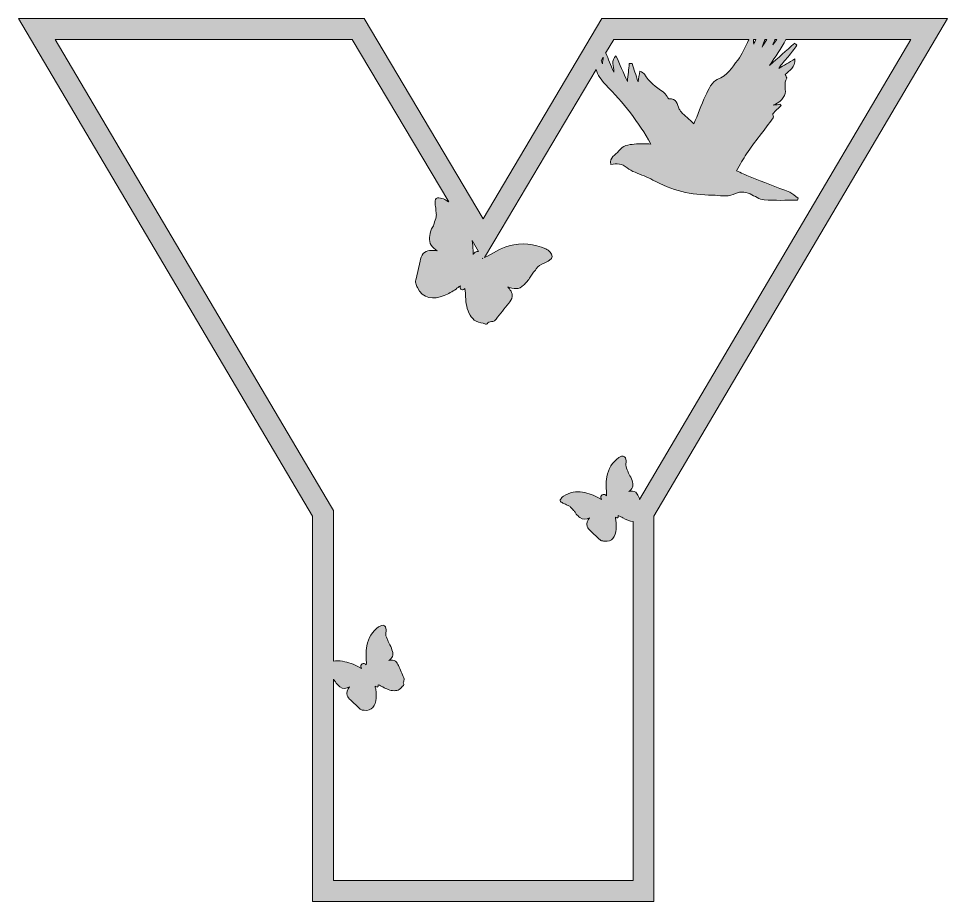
# Model space of a CAD drawing. Header units: millimetres. Extents: x 8 to 850, y -298 to -12.
# Drawn here: x 716.4 to 850.1, y -139 to -12 of the extents above; entities that cross this region are included whole.
import ezdxf

# ---------------------------------------------------------------- set-up
doc = ezdxf.new("R2010")
doc.units = ezdxf.units.MM
doc.header["$MEASUREMENT"] = 0
doc.layers.add('Layer 7', color=7, linetype='Continuous')

msp = doc.modelspace()

# ---------------------------------------------------------------- hatches: boundary and pattern name
at = {"layer": 'Layer 7'}
h = msp.add_hatch(color=1, dxfattribs=at)
h.dxf.hatch_style = 2
h.paths.add_polyline_path([(800.4, -11.98), (783.31, -40.77), (766.15, -11.98), (716.42, -11.98), (758.74, -83.55), (758.74, -138.98), (807.89, -138.98), (807.89, -83.55), (850.14, -11.98)])
edge = h.paths.add_edge_path()
edge.add_spline(control_points=[(825.3, -14.98), (825.3, -14.98), (825.6, -14.98), (825.6, -14.98), (825.41, -15.22), (825.22, -15.48), (825.01, -15.74), (825.09, -15.47), (825.19, -15.22), (825.3, -14.98)], knot_values=[0, 0, 0, 0, 1, 1, 1, 2, 2, 2, 3, 3, 3, 3], degree=3, periodic=1)
edge = h.paths.add_edge_path()
edge.add_spline(control_points=[(823.86, -14.98), (823.86, -14.98), (824.13, -14.98), (824.13, -14.98), (823.91, -15.34), (823.69, -15.71), (823.46, -16.07), (823.59, -15.7), (823.73, -15.34), (823.86, -14.98)], knot_values=[0, 0, 0, 0, 1, 1, 1, 2, 2, 2, 3, 3, 3, 3], degree=3, periodic=1)
edge = h.paths.add_edge_path()
edge.add_spline(control_points=[(822.57, -14.98), (822.46, -15.2), (822.36, -15.42), (822.25, -15.65), (822.23, -15.4), (822.21, -15.18), (822.2, -14.98), (822.2, -14.98), (822.57, -14.98), (822.57, -14.98)], knot_values=[0, 0, 0, 0, 1, 1, 1, 2, 2, 2, 3, 3, 3, 3], degree=3, periodic=1)
edge = h.paths.add_edge_path()
edge.add_spline(control_points=[(802.11, -14.98), (802.11, -14.98), (821.56, -14.98), (821.56, -14.98), (821.55, -15), (821.53, -15.03), (821.52, -15.06), (821.01, -16.04), (820.62, -17.12), (819.94, -17.97), (819.11, -18.99), (818.5, -20.21), (817.01, -20.73), (816.26, -20.98), (815.75, -22.2), (815.33, -23.07), (814.67, -24.42), (814.17, -25.85), (813.65, -27.12), (812.95, -26.48), (812.36, -25.95), (811.8, -25.41), (811.68, -25.3), (811.61, -25.14), (811.54, -25), (811.23, -24.31), (811.15, -23.39), (810.03, -23.51), (809.95, -23.52), (809.85, -23.31), (809.77, -23.2), (809.58, -22.97), (809.45, -22.66), (809.21, -22.52), (808.12, -21.87), (807.21, -21.04), (806.52, -19.96), (806.42, -19.8), (806.16, -19.73), (805.85, -19.53), (805.76, -20.1), (805.7, -20.53), (805.61, -21.08), (805.29, -20.11), (805.01, -19.27), (804.73, -18.44), (804.6, -18.44), (804.47, -18.44), (804.34, -18.45), (804.25, -19.27), (804.16, -20.09), (804.06, -21.05), (803.5, -19.76), (802.97, -18.58), (802.42, -17.32), (801.65, -18.01), (802.14, -18.78), (802.1, -19.67), (801.66, -18.63), (801.32, -17.8), (800.97, -16.96), (800.95, -16.97), (800.94, -16.97), (800.93, -16.97), (800.93, -16.97), (802.11, -14.98), (802.11, -14.98)], knot_values=[0, 0, 0, 0, 1, 1, 1, 2, 2, 2, 3, 3, 3, 4, 4, 4, 5, 5, 5, 6, 6, 6, 7, 7, 7, 8, 8, 8, 9, 9, 9, 10, 10, 10, 11, 11, 11, 12, 12, 12, 13, 13, 13, 14, 14, 14, 15, 15, 15, 16, 16, 16, 17, 17, 17, 18, 18, 18, 19, 19, 19, 20, 20, 20, 21, 21, 21, 22, 22, 22, 22], degree=3, periodic=1)
edge = h.paths.add_edge_path()
edge.add_spline(control_points=[(800.59, -17.54), (800.55, -17.83), (800.51, -18.14), (800.46, -18.5), (800.4, -18.34), (800.35, -18.19), (800.29, -18.04), (800.29, -18.04), (800.59, -17.54), (800.59, -17.54)], knot_values=[0, 0, 0, 0, 1, 1, 1, 2, 2, 2, 3, 3, 3, 3], degree=3, periodic=1)
edge = h.paths.add_edge_path()
edge.add_spline(control_points=[(783.21, -46.46), (783.21, -46.46), (783.23, -46.49), (783.23, -46.49), (783.22, -46.49), (783.21, -46.5), (783.2, -46.5), (783.21, -46.49), (783.21, -46.48), (783.21, -46.46)], knot_values=[0, 0, 0, 0, 1, 1, 1, 2, 2, 2, 3, 3, 3, 3], degree=3, periodic=1)
edge = h.paths.add_edge_path()
edge.add_spline(control_points=[(782.63, -45.5), (782.48, -45.47), (782.31, -45.5), (782.17, -45.59), (782.03, -45.67), (781.94, -45.79), (781.87, -45.92), (781.88, -45.72), (781.87, -45.52), (781.86, -45.32), (781.83, -44.85), (781.78, -44.39), (781.7, -43.92), (781.7, -43.92), (782.63, -45.5), (782.63, -45.5)], knot_values=[0, 0, 0, 0, 1, 1, 1, 2, 2, 2, 3, 3, 3, 4, 4, 4, 5, 5, 5, 5], degree=3, periodic=1)
edge = h.paths.add_edge_path()
edge.add_spline(control_points=[(805.83, -81.14), (805.77, -80.99), (805.71, -80.85), (805.65, -80.71), (805.56, -80.49), (805.45, -80.25), (805.26, -80.11), (804.98, -79.9), (804.62, -79.94), (804.29, -79.99), (804.45, -79.97), (804.72, -79.56), (804.79, -79.4), (804.89, -79.18), (804.89, -78.92), (804.81, -78.68), (804.71, -78.36), (804.62, -78.03), (804.43, -77.74), (804.36, -77.62), (804.29, -77.49), (804.23, -77.35), (804.16, -77.19), (804.11, -77.02), (804.02, -76.87), (803.85, -76.58), (803.85, -76.28), (803.86, -75.97), (803.88, -75.78), (803.89, -75.59), (803.86, -75.4), (803.81, -75.02), (803.57, -74.87), (803.23, -74.95), (803.08, -74.99), (802.94, -75.06), (802.81, -75.14), (801.92, -75.77), (801.32, -76.76), (801.1, -77.88), (800.91, -78.79), (801.08, -79.69), (801.04, -80.61), (800.92, -80.48), (800.76, -80.4), (800.58, -80.43), (800.37, -80.47), (800.23, -80.65), (800.25, -80.87), (800.26, -80.97), (800.3, -81.06), (800.35, -81.14), (800.24, -81.07), (800.13, -81.01), (800.02, -80.95), (799.25, -80.54), (798.45, -80.24), (797.62, -80.1), (797.16, -80.02), (796.71, -80.01), (796.27, -80.1), (795.75, -80.2), (795.28, -80.43), (794.85, -80.7), (794.69, -80.8), (794.57, -80.96), (794.46, -81.11), (794.35, -81.25), (794.39, -81.42), (794.55, -81.53), (794.69, -81.63), (794.85, -81.75), (795.01, -81.8), (795.2, -81.85), (795.36, -81.95), (795.52, -82.04), (795.59, -82.08), (795.66, -82.1), (795.73, -82.13), (795.78, -82.16), (795.83, -82.19), (795.87, -82.24), (796.02, -82.4), (796.17, -82.56), (796.32, -82.73), (796.37, -82.78), (796.42, -82.83), (796.46, -82.88), (796.55, -83.01), (796.61, -83.16), (796.71, -83.27), (796.87, -83.45), (797.05, -83.62), (797.23, -83.77), (797.69, -84.13), (798.15, -84.02), (798.61, -83.8), (798.37, -84.16), (798.11, -84.6), (798.27, -85.05), (798.36, -85.3), (798.56, -85.49), (798.75, -85.67), (798.75, -85.67), (800, -86.85), (800, -86.85), (800.1, -86.94), (800.2, -87.04), (800.33, -87.09), (800.4, -87.11), (800.47, -87.12), (800.55, -87.13), (800.61, -87.14), (800.68, -87.15), (800.74, -87.16), (801.87, -87.31), (802.36, -86.5), (802.45, -85.42), (802.49, -85.02), (802.46, -84.6), (802.41, -84.19), (802.39, -84.06), (802.32, -83.85), (802.33, -83.68), (802.38, -83.73), (802.43, -83.78), (802.5, -83.8), (802.59, -83.84), (802.68, -83.81), (802.72, -83.72), (802.73, -83.68), (802.74, -83.65), (802.75, -83.62), (802.75, -83.6), (802.75, -83.57), (802.75, -83.55), (802.74, -83.52), (802.74, -83.5), (802.73, -83.47), (802.97, -83.54), (803.26, -83.72), (803.4, -83.8), (803.87, -84.06), (804.38, -84.28), (804.89, -84.33), (804.89, -84.33), (804.89, -135.98), (804.89, -135.98), (804.89, -135.98), (761.74, -135.98), (761.74, -135.98), (761.74, -135.98), (761.74, -107.03), (761.74, -107.03), (761.74, -107.04), (761.75, -107.05), (761.76, -107.06), (761.81, -107.11), (761.86, -107.16), (761.9, -107.21), (761.99, -107.34), (762.05, -107.49), (762.15, -107.6), (762.31, -107.78), (762.49, -107.95), (762.67, -108.1), (763.13, -108.46), (763.59, -108.35), (764.05, -108.13), (763.81, -108.5), (763.55, -108.93), (763.71, -109.38), (763.8, -109.63), (764, -109.82), (764.19, -110), (764.19, -110), (765.45, -111.18), (765.45, -111.18), (765.54, -111.27), (765.64, -111.37), (765.77, -111.42), (765.84, -111.45), (765.91, -111.46), (765.99, -111.47), (766.05, -111.47), (766.12, -111.48), (766.18, -111.49), (767.31, -111.64), (767.8, -110.83), (767.89, -109.76), (767.93, -109.35), (767.9, -108.93), (767.85, -108.52), (767.83, -108.39), (767.76, -108.18), (767.77, -108.01), (767.82, -108.07), (767.87, -108.11), (767.94, -108.13), (768.03, -108.17), (768.12, -108.14), (768.16, -108.05), (768.17, -108.02), (768.18, -107.99), (768.19, -107.95), (768.19, -107.93), (768.19, -107.91), (768.19, -107.88), (768.18, -107.85), (768.18, -107.83), (768.17, -107.8), (768.41, -107.87), (768.7, -108.05), (768.84, -108.13), (769.35, -108.41), (769.92, -108.66), (770.48, -108.67), (770.73, -108.67), (771.01, -108.63), (771.22, -108.5), (771.46, -108.35), (771.59, -108.07), (771.81, -107.9), (771.95, -107.8), (771.8, -107.68), (771.8, -107.55), (771.8, -107.37), (771.92, -107.25), (771.92, -107.08), (771.93, -106.99), (771.89, -106.91), (771.86, -106.83), (771.6, -106.23), (771.35, -105.64), (771.09, -105.04), (771, -104.82), (770.89, -104.59), (770.7, -104.44), (770.42, -104.23), (770.06, -104.27), (769.73, -104.32), (769.89, -104.3), (770.16, -103.89), (770.23, -103.74), (770.33, -103.51), (770.33, -103.25), (770.25, -103.01), (770.15, -102.69), (770.06, -102.36), (769.87, -102.07), (769.8, -101.95), (769.73, -101.82), (769.67, -101.69), (769.6, -101.53), (769.55, -101.35), (769.46, -101.2), (769.29, -100.91), (769.29, -100.61), (769.3, -100.3), (769.32, -100.11), (769.33, -99.92), (769.3, -99.73), (769.25, -99.35), (769.01, -99.2), (768.67, -99.28), (768.52, -99.32), (768.38, -99.39), (768.25, -99.48), (767.36, -100.1), (766.76, -101.09), (766.54, -102.21), (766.35, -103.12), (766.52, -104.02), (766.48, -104.94), (766.36, -104.81), (766.2, -104.74), (766.02, -104.77), (765.81, -104.8), (765.67, -104.98), (765.69, -105.2), (765.7, -105.3), (765.74, -105.39), (765.79, -105.47), (765.68, -105.4), (765.57, -105.34), (765.46, -105.28), (764.69, -104.87), (763.89, -104.58), (763.06, -104.43), (762.61, -104.35), (762.17, -104.34), (761.74, -104.43), (761.74, -104.43), (761.74, -83.55), (761.74, -83.55), (761.74, -83.55), (761.74, -82.73), (761.74, -82.73), (761.74, -82.73), (761.32, -82.02), (761.32, -82.02), (761.32, -82.02), (721.68, -14.98), (721.68, -14.98), (721.68, -14.98), (764.45, -14.98), (764.45, -14.98), (764.45, -14.98), (778.38, -38.36), (778.38, -38.36), (778.19, -38.24), (778, -38.13), (777.8, -38.02), (777.53, -37.88), (777.21, -37.82), (776.91, -37.77), (776.62, -37.72), (776.42, -37.89), (776.4, -38.18), (776.38, -38.46), (776.34, -38.75), (776.42, -39.01), (776.5, -39.3), (776.5, -39.59), (776.52, -39.89), (776.52, -40), (776.55, -40.12), (776.56, -40.23), (776.56, -40.32), (776.56, -40.42), (776.54, -40.51), (776.45, -40.83), (776.34, -41.15), (776.24, -41.47), (776.21, -41.57), (776.19, -41.68), (776.14, -41.77), (776.04, -41.98), (775.88, -42.17), (775.81, -42.39), (775.7, -42.73), (775.62, -43.09), (775.57, -43.45), (775.46, -44.34), (776, -44.9), (776.69, -45.37), (775.98, -45.29), (775.16, -45.25), (774.67, -45.78), (774.4, -46.07), (774.3, -46.48), (774.21, -46.87), (774.21, -46.87), (773.64, -49.43), (773.64, -49.43), (773.59, -49.63), (773.55, -49.84), (773.59, -50.04), (773.61, -50.16), (773.66, -50.27), (773.71, -50.38), (773.75, -50.48), (773.79, -50.57), (773.84, -50.66), (774.59, -52.33), (776.13, -52.43), (777.71, -51.81), (778.3, -51.58), (778.86, -51.25), (779.39, -50.89), (779.56, -50.77), (779.79, -50.53), (780.03, -50.43), (779.99, -50.53), (779.98, -50.63), (780, -50.74), (780.03, -50.89), (780.15, -50.99), (780.31, -50.99), (780.36, -50.98), (780.41, -50.97), (780.46, -50.96), (780.5, -50.95), (780.54, -50.93), (780.57, -50.9), (780.6, -50.88), (780.63, -50.85), (780.66, -50.83), (780.77, -51.21), (780.76, -51.73), (780.77, -51.99), (780.82, -52.89), (780.95, -53.83), (781.42, -54.62), (781.63, -54.97), (781.92, -55.33), (782.28, -55.53), (782.7, -55.76), (783.19, -55.73), (783.62, -55.92), (783.89, -56.04), (783.92, -55.76), (784.11, -55.66), (784.35, -55.54), (784.62, -55.61), (784.86, -55.5), (784.98, -55.44), (785.07, -55.34), (785.15, -55.23), (785.76, -54.46), (786.37, -53.69), (786.98, -52.93), (787.21, -52.64), (787.45, -52.33), (787.49, -51.97), (787.55, -51.43), (787.18, -50.96), (786.83, -50.55), (786.99, -50.74), (787.8, -50.84), (788.07, -50.83), (788.47, -50.81), (788.83, -50.63), (789.1, -50.35), (789.45, -49.98), (789.83, -49.63), (790.08, -49.17), (790.19, -48.98), (790.31, -48.8), (790.44, -48.62), (790.6, -48.41), (790.8, -48.22), (790.94, -48), (791.2, -47.56), (791.61, -47.34), (792.06, -47.15), (792.33, -47.03), (792.61, -46.91), (792.85, -46.75), (793.34, -46.41), (793.34, -45.97), (792.93, -45.56), (792.76, -45.38), (792.54, -45.23), (792.31, -45.12), (790.68, -44.32), (788.8, -44.2), (787.05, -44.66), (785.72, -45.02), (784.67, -45.79), (783.48, -46.37), (783.48, -46.37), (785.89, -42.31), (785.89, -42.31), (785.89, -42.31), (799.55, -19.29), (799.55, -19.29), (799.81, -20.1), (800.27, -20.83), (800.91, -21.48), (803.45, -24.08), (805.74, -26.86), (807.43, -30.02), (806.69, -30.02), (805.87, -29.97), (805.06, -30.04), (804.22, -30.11), (803.42, -30.22), (802.82, -31.02), (802.36, -31.64), (801.42, -31.93), (801.69, -32.95), (802.53, -32.82), (803.32, -32.81), (804.02, -33.45), (804.34, -33.73), (804.76, -33.91), (805.16, -34.09), (806.01, -34.47), (806.92, -34.74), (807.73, -35.2), (810.41, -36.7), (813.28, -37.38), (816.33, -37.38), (816.82, -37.38), (817.32, -37.5), (817.82, -37.48), (818.32, -37.47), (818.88, -37.49), (819.31, -37.27), (820.14, -36.84), (820.91, -36.82), (821.74, -37.2), (822.4, -37.5), (823.06, -38), (823.75, -38.05), (825.34, -38.18), (826.95, -38.1), (828.56, -38.1), (828.58, -37.99), (828.6, -37.89), (828.63, -37.79), (828.23, -37.51), (827.87, -37.15), (827.44, -36.97), (825.55, -36.2), (823.63, -35.49), (821.73, -34.74), (821.07, -34.47), (820.42, -34.15), (819.78, -33.86), (820.31, -32.96), (820.72, -32.16), (821.22, -31.43), (821.81, -30.55), (822.46, -29.72), (823.1, -28.87), (823.75, -27.99), (824.43, -27.14), (825.06, -26.24), (825.15, -26.1), (825.01, -25.79), (824.99, -25.67), (825.41, -25.26), (825.8, -24.88), (826.19, -24.5), (826.13, -24.44), (826.07, -24.37), (826.01, -24.31), (825.76, -24.34), (825.52, -24.38), (825.06, -24.44), (825.52, -24.18), (825.84, -24.08), (826.04, -23.86), (826.35, -23.53), (826.74, -23.15), (826.79, -22.74), (826.88, -22.03), (826.54, -21.28), (827, -20.57), (827.06, -20.49), (826.87, -20.23), (826.77, -20.01), (827.36, -19.46), (828.23, -19.04), (828.19, -17.77), (827.3, -18.29), (826.58, -18.72), (825.86, -19.14), (826.26, -18.52), (826.75, -18.01), (827.2, -17.47), (827.65, -16.94), (828.05, -16.37), (828.48, -15.82), (828.37, -15.72), (828.27, -15.61), (828.16, -15.51), (826.95, -16.58), (825.74, -17.64), (824.53, -18.71), (825.38, -17.48), (826.24, -16.28), (826.87, -14.98), (826.87, -14.98), (844.88, -14.98), (844.88, -14.98), (844.88, -14.98), (805.83, -81.14), (805.83, -81.14)], knot_values=[0, 0, 0, 0, 1, 1, 1, 2, 2, 2, 3, 3, 3, 4, 4, 4, 5, 5, 5, 6, 6, 6, 7, 7, 7, 8, 8, 8, 9, 9, 9, 10, 10, 10, 11, 11, 11, 12, 12, 12, 13, 13, 13, 14, 14, 14, 15, 15, 15, 16, 16, 16, 17, 17, 17, 18, 18, 18, 19, 19, 19, 20, 20, 20, 21, 21, 21, 22, 22, 22, 23, 23, 23, 24, 24, 24, 25, 25, 25, 26, 26, 26, 27, 27, 27, 28, 28, 28, 29, 29, 29, 30, 30, 30, 31, 31, 31, 32, 32, 32, 33, 33, 33, 34, 34, 34, 35, 35, 35, 36, 36, 36, 37, 37, 37, 38, 38, 38, 39, 39, 39, 40, 40, 40, 41, 41, 41, 42, 42, 42, 43, 43, 43, 44, 44, 44, 45, 45, 45, 46, 46, 46, 47, 47, 47, 48, 48, 48, 49, 49, 49, 50, 50, 50, 51, 51, 51, 52, 52, 52, 53, 53, 53, 54, 54, 54, 55, 55, 55, 56, 56, 56, 57, 57, 57, 58, 58, 58, 59, 59, 59, 60, 60, 60, 61, 61, 61, 62, 62, 62, 63, 63, 63, 64, 64, 64, 65, 65, 65, 66, 66, 66, 67, 67, 67, 68, 68, 68, 69, 69, 69, 70, 70, 70, 71, 71, 71, 72, 72, 72, 73, 73, 73, 74, 74, 74, 75, 75, 75, 76, 76, 76, 77, 77, 77, 78, 78, 78, 79, 79, 79, 80, 80, 80, 81, 81, 81, 82, 82, 82, 83, 83, 83, 84, 84, 84, 85, 85, 85, 86, 86, 86, 87, 87, 87, 88, 88, 88, 89, 89, 89, 90, 90, 90, 91, 91, 91, 92, 92, 92, 93, 93, 93, 94, 94, 94, 95, 95, 95, 96, 96, 96, 97, 97, 97, 98, 98, 98, 99, 99, 99, 100, 100, 100, 101, 101, 101, 102, 102, 102, 103, 103, 103, 104, 104, 104, 105, 105, 105, 106, 106, 106, 107, 107, 107, 108, 108, 108, 109, 109, 109, 110, 110, 110, 111, 111, 111, 112, 112, 112, 113, 113, 113, 114, 114, 114, 115, 115, 115, 116, 116, 116, 117, 117, 117, 118, 118, 118, 119, 119, 119, 120, 120, 120, 121, 121, 121, 122, 122, 122, 123, 123, 123, 124, 124, 124, 125, 125, 125, 126, 126, 126, 127, 127, 127, 128, 128, 128, 129, 129, 129, 130, 130, 130, 131, 131, 131, 132, 132, 132, 133, 133, 133, 134, 134, 134, 135, 135, 135, 136, 136, 136, 137, 137, 137, 138, 138, 138, 139, 139, 139, 140, 140, 140, 141, 141, 141, 142, 142, 142, 143, 143, 143, 144, 144, 144, 145, 145, 145, 146, 146, 146, 147, 147, 147, 148, 148, 148, 149, 149, 149, 150, 150, 150, 151, 151, 151, 152, 152, 152, 153, 153, 153, 154, 154, 154, 155, 155, 155, 156, 156, 156, 157, 157, 157, 158, 158, 158, 159, 159, 159, 160, 160, 160, 161, 161, 161, 162, 162, 162, 163, 163, 163, 164, 164, 164, 165, 165, 165, 166, 166, 166, 167, 167, 167, 168, 168, 168, 169, 169, 169, 170, 170, 170, 171, 171, 171, 172, 172, 172, 173, 173, 173, 174, 174, 174, 175, 175, 175, 176, 176, 176, 177, 177, 177, 178, 178, 178, 179, 179, 179, 180, 180, 180, 181, 181, 181, 182, 182, 182, 183, 183, 183, 184, 184, 184, 185, 185, 185, 186, 186, 186, 187, 187, 187, 188, 188, 188, 189, 189, 189, 190, 190, 190, 190], degree=3, periodic=1)

# ---------------------------------------------------------------- linework, layer by layer
at = {"layer": 'Layer 7', "lineweight": 0}
msp.add_lwpolyline([(800.4, -11.98), (783.31, -40.77), (766.15, -11.98), (716.42, -11.98), (758.74, -83.55), (758.74, -138.98), (807.89, -138.98), (807.89, -83.55), (850.14, -11.98), (800.4, -11.98)], dxfattribs=at)
for points, knots in [([(805.83, -81.14), (805.77, -80.99), (805.71, -80.85), (805.65, -80.71), (805.56, -80.49), (805.45, -80.25), (805.26, -80.11), (804.98, -79.9), (804.62, -79.94), (804.29, -79.99), (804.45, -79.97), (804.72, -79.56), (804.79, -79.4), (804.89, -79.18), (804.89, -78.92), (804.81, -78.68), (804.71, -78.36), (804.62, -78.03), (804.43, -77.74), (804.36, -77.62), (804.29, -77.49), (804.23, -77.35), (804.16, -77.19), (804.11, -77.02), (804.02, -76.87), (803.85, -76.58), (803.85, -76.28), (803.86, -75.97), (803.88, -75.78), (803.89, -75.59), (803.86, -75.4), (803.81, -75.02), (803.57, -74.87), (803.23, -74.95), (803.08, -74.99), (802.94, -75.06), (802.81, -75.14), (801.92, -75.77), (801.32, -76.76), (801.1, -77.88), (800.91, -78.79), (801.08, -79.69), (801.04, -80.61), (800.92, -80.48), (800.76, -80.4), (800.58, -80.43), (800.37, -80.47), (800.23, -80.65), (800.25, -80.87), (800.26, -80.97), (800.3, -81.06), (800.35, -81.14), (800.24, -81.07), (800.13, -81.01), (800.02, -80.95), (799.25, -80.54), (798.45, -80.24), (797.62, -80.1), (797.16, -80.02), (796.71, -80.01), (796.27, -80.1), (795.75, -80.2), (795.28, -80.43), (794.85, -80.7), (794.69, -80.8), (794.57, -80.96), (794.46, -81.11), (794.35, -81.25), (794.39, -81.42), (794.55, -81.53), (794.69, -81.63), (794.85, -81.75), (795.01, -81.8), (795.2, -81.85), (795.36, -81.95), (795.52, -82.04), (795.59, -82.08), (795.66, -82.1), (795.73, -82.13), (795.78, -82.16), (795.83, -82.19), (795.87, -82.24), (796.02, -82.4), (796.17, -82.56), (796.32, -82.73), (796.37, -82.78), (796.42, -82.83), (796.46, -82.88), (796.55, -83.01), (796.61, -83.16), (796.71, -83.27), (796.87, -83.45), (797.05, -83.62), (797.23, -83.77), (797.69, -84.13), (798.15, -84.02), (798.61, -83.8), (798.37, -84.16), (798.11, -84.6), (798.27, -85.05), (798.36, -85.3), (798.56, -85.49), (798.75, -85.67), (798.75, -85.67), (800, -86.85), (800, -86.85), (800.1, -86.94), (800.2, -87.04), (800.33, -87.09), (800.4, -87.11), (800.47, -87.12), (800.55, -87.13), (800.61, -87.14), (800.68, -87.15), (800.74, -87.16), (801.87, -87.31), (802.36, -86.5), (802.45, -85.42), (802.49, -85.02), (802.46, -84.6), (802.41, -84.19), (802.39, -84.06), (802.32, -83.85), (802.33, -83.68), (802.38, -83.73), (802.43, -83.78), (802.5, -83.8), (802.59, -83.84), (802.68, -83.81), (802.72, -83.72), (802.73, -83.68), (802.74, -83.65), (802.75, -83.62), (802.75, -83.6), (802.75, -83.57), (802.75, -83.55), (802.74, -83.52), (802.74, -83.5), (802.73, -83.47), (802.97, -83.54), (803.26, -83.72), (803.4, -83.8), (803.87, -84.06), (804.38, -84.28), (804.89, -84.33), (804.89, -84.33), (804.89, -135.98), (804.89, -135.98), (804.89, -135.98), (761.74, -135.98), (761.74, -135.98), (761.74, -135.98), (761.74, -107.03), (761.74, -107.03), (761.74, -107.04), (761.75, -107.05), (761.76, -107.06), (761.81, -107.11), (761.86, -107.16), (761.9, -107.21), (761.99, -107.34), (762.05, -107.49), (762.15, -107.6), (762.31, -107.78), (762.49, -107.95), (762.67, -108.1), (763.13, -108.46), (763.59, -108.35), (764.05, -108.13), (763.81, -108.5), (763.55, -108.93), (763.71, -109.38), (763.8, -109.63), (764, -109.82), (764.19, -110), (764.19, -110), (765.45, -111.18), (765.45, -111.18), (765.54, -111.27), (765.64, -111.37), (765.77, -111.42), (765.84, -111.45), (765.91, -111.46), (765.99, -111.47), (766.05, -111.47), (766.12, -111.48), (766.18, -111.49), (767.31, -111.64), (767.8, -110.83), (767.89, -109.76), (767.93, -109.35), (767.9, -108.93), (767.85, -108.52), (767.83, -108.39), (767.76, -108.18), (767.77, -108.01), (767.82, -108.07), (767.87, -108.11), (767.94, -108.13), (768.03, -108.17), (768.12, -108.14), (768.16, -108.05), (768.17, -108.02), (768.18, -107.99), (768.19, -107.95), (768.19, -107.93), (768.19, -107.91), (768.19, -107.88), (768.18, -107.85), (768.18, -107.83), (768.17, -107.8), (768.41, -107.87), (768.7, -108.05), (768.84, -108.13), (769.35, -108.41), (769.92, -108.66), (770.48, -108.67), (770.73, -108.67), (771.01, -108.63), (771.22, -108.5), (771.46, -108.35), (771.59, -108.07), (771.81, -107.9), (771.95, -107.8), (771.8, -107.68), (771.8, -107.55), (771.8, -107.37), (771.92, -107.25), (771.92, -107.08), (771.93, -106.99), (771.89, -106.91), (771.86, -106.83), (771.6, -106.23), (771.35, -105.64), (771.09, -105.04), (771, -104.82), (770.89, -104.59), (770.7, -104.44), (770.42, -104.23), (770.06, -104.27), (769.73, -104.32), (769.89, -104.3), (770.16, -103.89), (770.23, -103.74), (770.33, -103.51), (770.33, -103.25), (770.25, -103.01), (770.15, -102.69), (770.06, -102.36), (769.87, -102.07), (769.8, -101.95), (769.73, -101.82), (769.67, -101.69), (769.6, -101.53), (769.55, -101.35), (769.46, -101.2), (769.29, -100.91), (769.29, -100.61), (769.3, -100.3), (769.32, -100.11), (769.33, -99.92), (769.3, -99.73), (769.25, -99.35), (769.01, -99.2), (768.67, -99.28), (768.52, -99.32), (768.38, -99.39), (768.25, -99.48), (767.36, -100.1), (766.76, -101.09), (766.54, -102.21), (766.35, -103.12), (766.52, -104.02), (766.48, -104.94), (766.36, -104.81), (766.2, -104.74), (766.02, -104.77), (765.81, -104.8), (765.67, -104.98), (765.69, -105.2), (765.7, -105.3), (765.74, -105.39), (765.79, -105.47), (765.68, -105.4), (765.57, -105.34), (765.46, -105.28), (764.69, -104.87), (763.89, -104.58), (763.06, -104.43), (762.61, -104.35), (762.17, -104.34), (761.74, -104.43), (761.74, -104.43), (761.74, -83.55), (761.74, -83.55), (761.74, -83.55), (761.74, -82.73), (761.74, -82.73), (761.74, -82.73), (761.32, -82.02), (761.32, -82.02), (761.32, -82.02), (721.68, -14.98), (721.68, -14.98), (721.68, -14.98), (764.45, -14.98), (764.45, -14.98), (764.45, -14.98), (778.38, -38.36), (778.38, -38.36), (778.19, -38.24), (778, -38.13), (777.8, -38.02), (777.53, -37.88), (777.21, -37.82), (776.91, -37.77), (776.62, -37.72), (776.42, -37.89), (776.4, -38.18), (776.38, -38.46), (776.34, -38.75), (776.42, -39.01), (776.5, -39.3), (776.5, -39.59), (776.52, -39.89), (776.52, -40), (776.55, -40.12), (776.56, -40.23), (776.56, -40.32), (776.56, -40.42), (776.54, -40.51), (776.45, -40.83), (776.34, -41.15), (776.24, -41.47), (776.21, -41.57), (776.19, -41.68), (776.14, -41.77), (776.04, -41.98), (775.88, -42.17), (775.81, -42.39), (775.7, -42.73), (775.62, -43.09), (775.57, -43.45), (775.46, -44.34), (776, -44.9), (776.69, -45.37), (775.98, -45.29), (775.16, -45.25), (774.67, -45.78), (774.4, -46.07), (774.3, -46.48), (774.21, -46.87), (774.21, -46.87), (773.64, -49.43), (773.64, -49.43), (773.59, -49.63), (773.55, -49.84), (773.59, -50.04), (773.61, -50.16), (773.66, -50.27), (773.71, -50.38), (773.75, -50.48), (773.79, -50.57), (773.84, -50.66), (774.59, -52.33), (776.13, -52.43), (777.71, -51.81), (778.3, -51.58), (778.86, -51.25), (779.39, -50.89), (779.56, -50.77), (779.79, -50.53), (780.03, -50.43), (779.99, -50.53), (779.98, -50.63), (780, -50.74), (780.03, -50.89), (780.15, -50.99), (780.31, -50.99), (780.36, -50.98), (780.41, -50.97), (780.46, -50.96), (780.5, -50.95), (780.54, -50.93), (780.57, -50.9), (780.6, -50.88), (780.63, -50.85), (780.66, -50.83), (780.77, -51.21), (780.76, -51.73), (780.77, -51.99), (780.82, -52.89), (780.95, -53.83), (781.42, -54.62), (781.63, -54.97), (781.92, -55.33), (782.28, -55.53), (782.7, -55.76), (783.19, -55.73), (783.62, -55.92), (783.89, -56.04), (783.92, -55.76), (784.11, -55.66), (784.35, -55.54), (784.62, -55.61), (784.86, -55.5), (784.98, -55.44), (785.07, -55.34), (785.15, -55.23), (785.76, -54.46), (786.37, -53.69), (786.98, -52.93), (787.21, -52.64), (787.45, -52.33), (787.49, -51.97), (787.55, -51.43), (787.18, -50.96), (786.83, -50.55), (786.99, -50.74), (787.8, -50.84), (788.07, -50.83), (788.47, -50.81), (788.83, -50.63), (789.1, -50.35), (789.45, -49.98), (789.83, -49.63), (790.08, -49.17), (790.19, -48.98), (790.31, -48.8), (790.44, -48.62), (790.6, -48.41), (790.8, -48.22), (790.94, -48), (791.2, -47.56), (791.61, -47.34), (792.06, -47.15), (792.33, -47.03), (792.61, -46.91), (792.85, -46.75), (793.34, -46.41), (793.34, -45.97), (792.93, -45.56), (792.76, -45.38), (792.54, -45.23), (792.31, -45.12), (790.68, -44.32), (788.8, -44.2), (787.05, -44.66), (785.72, -45.02), (784.67, -45.79), (783.48, -46.37), (783.48, -46.37), (785.89, -42.31), (785.89, -42.31), (785.89, -42.31), (799.55, -19.29), (799.55, -19.29), (799.81, -20.1), (800.27, -20.83), (800.91, -21.48), (803.45, -24.08), (805.74, -26.86), (807.43, -30.02), (806.69, -30.02), (805.87, -29.97), (805.06, -30.04), (804.22, -30.11), (803.42, -30.22), (802.82, -31.02), (802.36, -31.64), (801.42, -31.93), (801.69, -32.95), (802.53, -32.82), (803.32, -32.81), (804.02, -33.45), (804.34, -33.73), (804.76, -33.91), (805.16, -34.09), (806.01, -34.47), (806.92, -34.74), (807.73, -35.2), (810.41, -36.7), (813.28, -37.38), (816.33, -37.38), (816.82, -37.38), (817.32, -37.5), (817.82, -37.48), (818.32, -37.47), (818.88, -37.49), (819.31, -37.27), (820.14, -36.84), (820.91, -36.82), (821.74, -37.2), (822.4, -37.5), (823.06, -38), (823.75, -38.05), (825.34, -38.18), (826.95, -38.1), (828.56, -38.1), (828.58, -37.99), (828.6, -37.89), (828.63, -37.79), (828.23, -37.51), (827.87, -37.15), (827.44, -36.97), (825.55, -36.2), (823.63, -35.49), (821.73, -34.74), (821.07, -34.47), (820.42, -34.15), (819.78, -33.86), (820.31, -32.96), (820.72, -32.16), (821.22, -31.43), (821.81, -30.55), (822.46, -29.72), (823.1, -28.87), (823.75, -27.99), (824.43, -27.14), (825.06, -26.24), (825.15, -26.1), (825.01, -25.79), (824.99, -25.67), (825.41, -25.26), (825.8, -24.88), (826.19, -24.5), (826.13, -24.44), (826.07, -24.37), (826.01, -24.31), (825.76, -24.34), (825.52, -24.38), (825.06, -24.44), (825.52, -24.18), (825.84, -24.08), (826.04, -23.86), (826.35, -23.53), (826.74, -23.15), (826.79, -22.74), (826.88, -22.03), (826.54, -21.28), (827, -20.57), (827.06, -20.49), (826.87, -20.23), (826.77, -20.01), (827.36, -19.46), (828.23, -19.04), (828.19, -17.77), (827.3, -18.29), (826.58, -18.72), (825.86, -19.14), (826.26, -18.52), (826.75, -18.01), (827.2, -17.47), (827.65, -16.94), (828.05, -16.37), (828.48, -15.82), (828.37, -15.72), (828.27, -15.61), (828.16, -15.51), (826.95, -16.58), (825.74, -17.64), (824.53, -18.71), (825.38, -17.48), (826.24, -16.28), (826.87, -14.98), (826.87, -14.98), (844.88, -14.98), (844.88, -14.98), (844.88, -14.98), (805.83, -81.14), (805.83, -81.14)], [0, 0, 0, 0, 1, 1, 1, 2, 2, 2, 3, 3, 3, 4, 4, 4, 5, 5, 5, 6, 6, 6, 7, 7, 7, 8, 8, 8, 9, 9, 9, 10, 10, 10, 11, 11, 11, 12, 12, 12, 13, 13, 13, 14, 14, 14, 15, 15, 15, 16, 16, 16, 17, 17, 17, 18, 18, 18, 19, 19, 19, 20, 20, 20, 21, 21, 21, 22, 22, 22, 23, 23, 23, 24, 24, 24, 25, 25, 25, 26, 26, 26, 27, 27, 27, 28, 28, 28, 29, 29, 29, 30, 30, 30, 31, 31, 31, 32, 32, 32, 33, 33, 33, 34, 34, 34, 35, 35, 35, 36, 36, 36, 37, 37, 37, 38, 38, 38, 39, 39, 39, 40, 40, 40, 41, 41, 41, 42, 42, 42, 43, 43, 43, 44, 44, 44, 45, 45, 45, 46, 46, 46, 47, 47, 47, 48, 48, 48, 49, 49, 49, 50, 50, 50, 51, 51, 51, 52, 52, 52, 53, 53, 53, 54, 54, 54, 55, 55, 55, 56, 56, 56, 57, 57, 57, 58, 58, 58, 59, 59, 59, 60, 60, 60, 61, 61, 61, 62, 62, 62, 63, 63, 63, 64, 64, 64, 65, 65, 65, 66, 66, 66, 67, 67, 67, 68, 68, 68, 69, 69, 69, 70, 70, 70, 71, 71, 71, 72, 72, 72, 73, 73, 73, 74, 74, 74, 75, 75, 75, 76, 76, 76, 77, 77, 77, 78, 78, 78, 79, 79, 79, 80, 80, 80, 81, 81, 81, 82, 82, 82, 83, 83, 83, 84, 84, 84, 85, 85, 85, 86, 86, 86, 87, 87, 87, 88, 88, 88, 89, 89, 89, 90, 90, 90, 91, 91, 91, 92, 92, 92, 93, 93, 93, 94, 94, 94, 95, 95, 95, 96, 96, 96, 97, 97, 97, 98, 98, 98, 99, 99, 99, 100, 100, 100, 101, 101, 101, 102, 102, 102, 103, 103, 103, 104, 104, 104, 105, 105, 105, 106, 106, 106, 107, 107, 107, 108, 108, 108, 109, 109, 109, 110, 110, 110, 111, 111, 111, 112, 112, 112, 113, 113, 113, 114, 114, 114, 115, 115, 115, 116, 116, 116, 117, 117, 117, 118, 118, 118, 119, 119, 119, 120, 120, 120, 121, 121, 121, 122, 122, 122, 123, 123, 123, 124, 124, 124, 125, 125, 125, 126, 126, 126, 127, 127, 127, 128, 128, 128, 129, 129, 129, 130, 130, 130, 131, 131, 131, 132, 132, 132, 133, 133, 133, 134, 134, 134, 135, 135, 135, 136, 136, 136, 137, 137, 137, 138, 138, 138, 139, 139, 139, 140, 140, 140, 141, 141, 141, 142, 142, 142, 143, 143, 143, 144, 144, 144, 145, 145, 145, 146, 146, 146, 147, 147, 147, 148, 148, 148, 149, 149, 149, 150, 150, 150, 151, 151, 151, 152, 152, 152, 153, 153, 153, 154, 154, 154, 155, 155, 155, 156, 156, 156, 157, 157, 157, 158, 158, 158, 159, 159, 159, 160, 160, 160, 161, 161, 161, 162, 162, 162, 163, 163, 163, 164, 164, 164, 165, 165, 165, 166, 166, 166, 167, 167, 167, 168, 168, 168, 169, 169, 169, 170, 170, 170, 171, 171, 171, 172, 172, 172, 173, 173, 173, 174, 174, 174, 175, 175, 175, 176, 176, 176, 177, 177, 177, 178, 178, 178, 179, 179, 179, 180, 180, 180, 181, 181, 181, 182, 182, 182, 183, 183, 183, 184, 184, 184, 185, 185, 185, 186, 186, 186, 187, 187, 187, 188, 188, 188, 189, 189, 189, 190, 190, 190, 190]), ([(802.11, -14.98), (802.11, -14.98), (821.56, -14.98), (821.56, -14.98), (821.55, -15), (821.53, -15.03), (821.52, -15.06), (821.01, -16.04), (820.62, -17.12), (819.94, -17.97), (819.11, -18.99), (818.5, -20.21), (817.01, -20.73), (816.26, -20.98), (815.75, -22.2), (815.33, -23.07), (814.67, -24.42), (814.17, -25.85), (813.65, -27.12), (812.95, -26.48), (812.36, -25.95), (811.8, -25.41), (811.68, -25.3), (811.61, -25.14), (811.54, -25), (811.23, -24.31), (811.15, -23.39), (810.03, -23.51), (809.95, -23.52), (809.85, -23.31), (809.77, -23.2), (809.58, -22.97), (809.45, -22.66), (809.21, -22.52), (808.12, -21.87), (807.21, -21.04), (806.52, -19.96), (806.42, -19.8), (806.16, -19.73), (805.85, -19.53), (805.76, -20.1), (805.7, -20.53), (805.61, -21.08), (805.29, -20.11), (805.01, -19.27), (804.73, -18.44), (804.6, -18.44), (804.47, -18.44), (804.34, -18.45), (804.25, -19.27), (804.16, -20.09), (804.06, -21.05), (803.5, -19.76), (802.97, -18.58), (802.42, -17.32), (801.65, -18.01), (802.14, -18.78), (802.1, -19.67), (801.66, -18.63), (801.32, -17.8), (800.97, -16.96), (800.95, -16.97), (800.94, -16.97), (800.93, -16.97), (800.93, -16.97), (802.11, -14.98), (802.11, -14.98)], [0, 0, 0, 0, 1, 1, 1, 2, 2, 2, 3, 3, 3, 4, 4, 4, 5, 5, 5, 6, 6, 6, 7, 7, 7, 8, 8, 8, 9, 9, 9, 10, 10, 10, 11, 11, 11, 12, 12, 12, 13, 13, 13, 14, 14, 14, 15, 15, 15, 16, 16, 16, 17, 17, 17, 18, 18, 18, 19, 19, 19, 20, 20, 20, 21, 21, 21, 22, 22, 22, 22]), ([(822.57, -14.98), (822.46, -15.2), (822.36, -15.42), (822.25, -15.65), (822.23, -15.4), (822.21, -15.18), (822.2, -14.98), (822.2, -14.98), (822.57, -14.98), (822.57, -14.98)], [0, 0, 0, 0, 1, 1, 1, 2, 2, 2, 3, 3, 3, 3]), ([(823.86, -14.98), (823.86, -14.98), (824.13, -14.98), (824.13, -14.98), (823.91, -15.34), (823.69, -15.71), (823.46, -16.07), (823.59, -15.7), (823.73, -15.34), (823.86, -14.98)], [0, 0, 0, 0, 1, 1, 1, 2, 2, 2, 3, 3, 3, 3]), ([(825.3, -14.98), (825.3, -14.98), (825.6, -14.98), (825.6, -14.98), (825.41, -15.22), (825.22, -15.48), (825.01, -15.74), (825.09, -15.47), (825.19, -15.22), (825.3, -14.98)], [0, 0, 0, 0, 1, 1, 1, 2, 2, 2, 3, 3, 3, 3]), ([(800.59, -17.54), (800.55, -17.83), (800.51, -18.14), (800.46, -18.5), (800.4, -18.34), (800.35, -18.19), (800.29, -18.04), (800.29, -18.04), (800.59, -17.54), (800.59, -17.54)], [0, 0, 0, 0, 1, 1, 1, 2, 2, 2, 3, 3, 3, 3]), ([(782.63, -45.5), (782.48, -45.47), (782.31, -45.5), (782.17, -45.59), (782.03, -45.67), (781.94, -45.79), (781.87, -45.92), (781.88, -45.72), (781.87, -45.52), (781.86, -45.32), (781.83, -44.85), (781.78, -44.39), (781.7, -43.92), (781.7, -43.92), (782.63, -45.5), (782.63, -45.5)], [0, 0, 0, 0, 1, 1, 1, 2, 2, 2, 3, 3, 3, 4, 4, 4, 5, 5, 5, 5]), ([(783.21, -46.46), (783.21, -46.46), (783.23, -46.49), (783.23, -46.49), (783.22, -46.49), (783.21, -46.5), (783.2, -46.5), (783.21, -46.49), (783.21, -46.48), (783.21, -46.46)], [0, 0, 0, 0, 1, 1, 1, 2, 2, 2, 3, 3, 3, 3])]:
    msp.add_open_spline(points, degree=3, knots=knots, dxfattribs=at)

doc.saveas('drawing.dxf')
